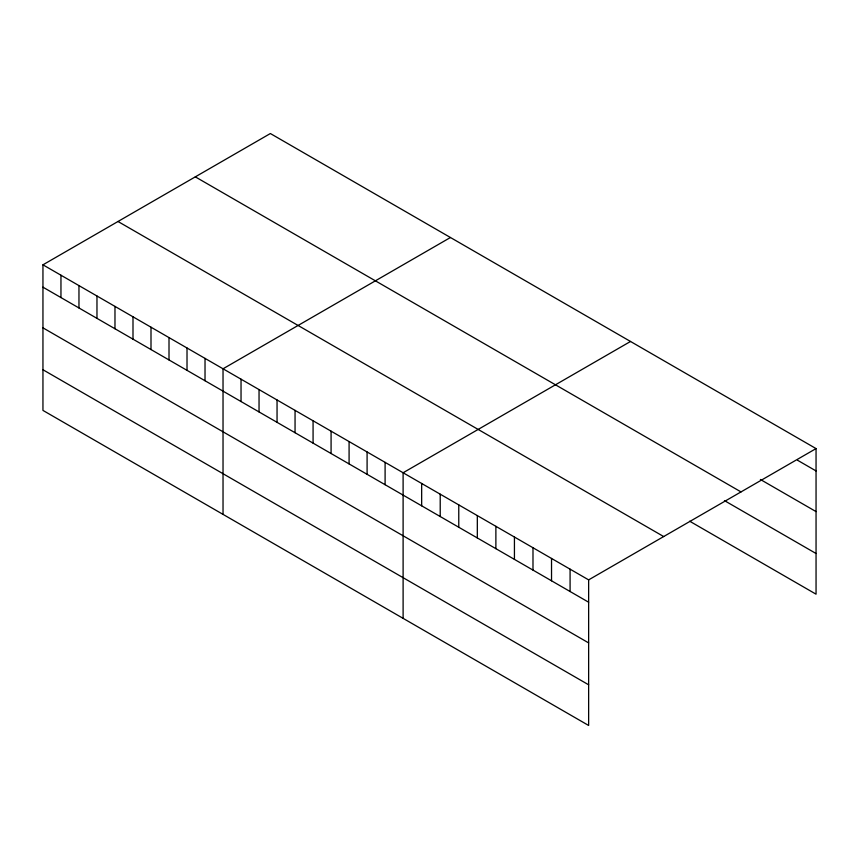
<?xml version="1.0" encoding="UTF-8"?>
<svg xmlns="http://www.w3.org/2000/svg" width="859" height="859" viewBox="0 0 859 859"><rect width="100%" height="100%" fill="white"/><g stroke="black" fill="none" stroke-linecap="round" stroke-linejoin="round"><path stroke-width="1.29" d="M42.95 264.819L588.64 579.879L588.64 725.468L42.95 410.409L42.95 264.819L270.36 133.532L816.05 448.591L816.05 594.181L689.659 521.198M450.438 237.503L223.029 368.79L223.029 514.38M630.517 341.463L403.107 472.761L403.107 618.351M588.64 579.879L816.05 448.591M797.496 460.22L816.05 470.936M760.387 479.472L816.05 511.599M195.315 176.857L741.006 491.917M724.438 500.614L816.05 553.507M117.994 221.493L663.685 536.553M42.95 287.174L588.64 602.223M42.95 327.837L588.64 642.897M42.95 369.746L588.64 684.795M570.086 569.163L570.086 591.518M551.532 558.457L551.532 580.802M532.988 547.741L532.988 570.086M514.434 537.025L514.434 559.381M495.879 526.32L495.879 548.665M477.325 515.604L477.325 537.949M458.77 504.899L458.77 527.243M440.216 494.183L440.216 516.527M421.662 483.467L421.662 505.822M385.1 462.367L385.1 484.712M367.094 451.963L367.094 474.318M349.087 441.569L349.087 463.914M331.08 431.175L331.08 453.52M313.073 420.77L313.073 443.126M295.056 410.377L295.056 432.721M277.049 399.983L277.049 422.327M259.042 389.589L259.042 411.933M241.035 379.184L241.035 401.54M205.022 358.396L205.022 380.741M187.015 348.002L187.015 370.347M169.008 337.598L169.008 359.953M151.001 327.204L151.001 349.549M132.995 316.81L132.995 339.155M114.977 306.416L114.977 328.761M96.97 296.011L96.97 318.367M78.964 285.618L78.964 307.962M60.957 275.224L60.957 297.568"/></g></svg>
